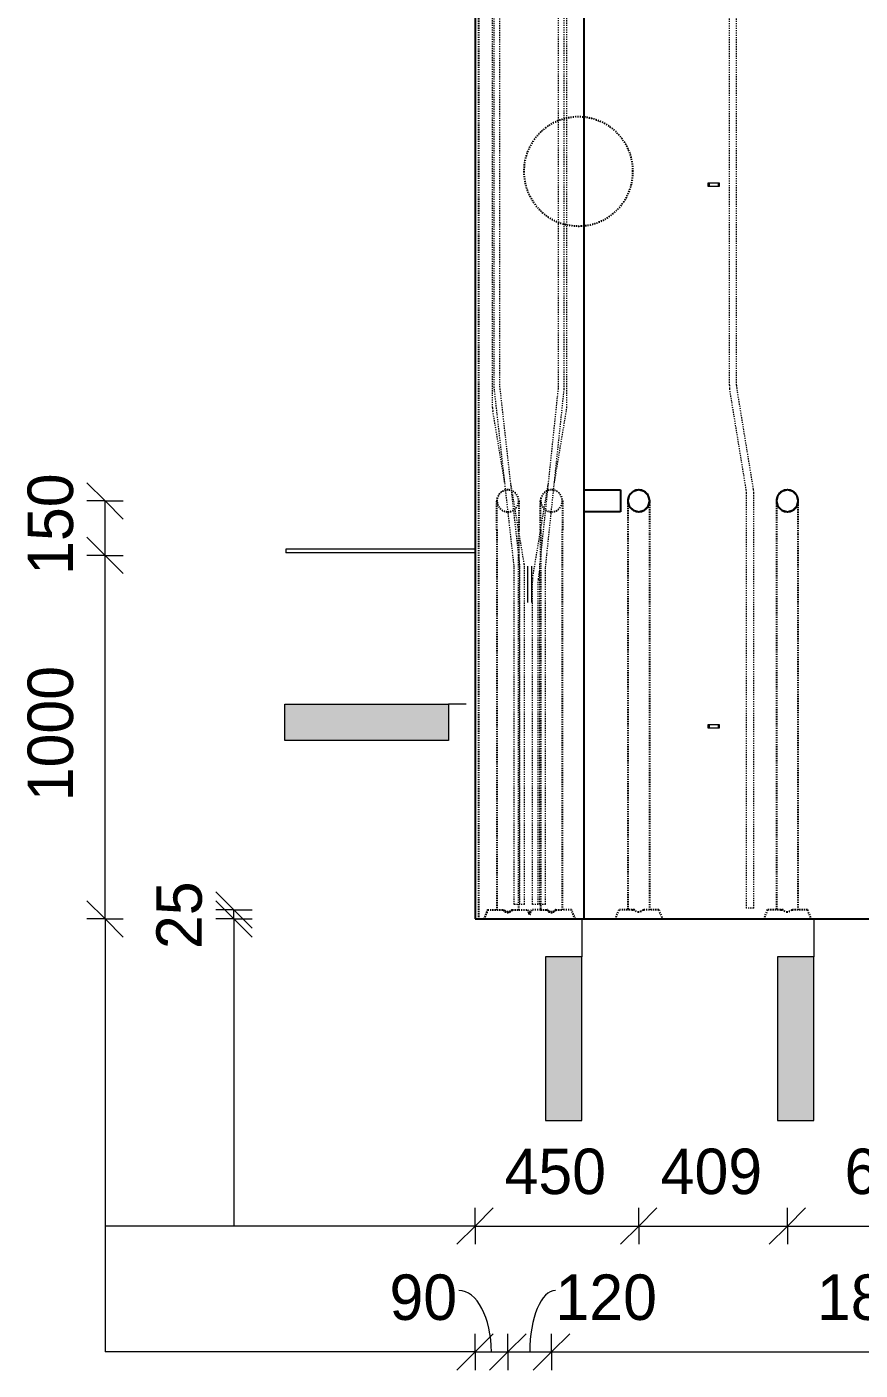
# Model space of a CAD drawing. Header units: millimetres. Extents: x 4007 to 19341, y -2650 to 9233.
# Drawn here: x 7607 to 9897, y -2636 to 1059 of the extents above; entities that cross this region are included whole.
import ezdxf

# ---------------------------------------------------------------- set-up
doc = ezdxf.new("R2010")
doc.units = ezdxf.units.MM
doc.linetypes.add('Dash', pattern=[6.36, 3.18, -3.18])
for name, color, linetype, lineweight in [('A-ANNO-DIMS', 211, 'Continuous', 9), ('A-ANNO-DIMS-50', 211, 'Continuous', 9), ('A-DETL-MBND', 5, 'Continuous', 18), ('A-GENM', 13, 'Continuous', 18), ('A-WALL', 113, 'Continuous', 25), ('A-WALL-HDLN', 110, 'Dash', 25), ('G-ANNO-SYMB', 111, 'Continuous', 9), ('S-RBAR', 171, 'Continuous', 18)]:
    doc.layers.add(name, color=color, linetype=linetype, lineweight=lineweight)
doc.styles.add('Nirmala UI Semilight', font='NirmalaS.ttf', dxfattribs={"height": 125})
doc.dimstyles.new('Arrow_Filled_-_2_5_NI_UI', dxfattribs={"dimscale": 304.8, "dimtxt": 130.920493, "dimasz": 0.328084, "dimexe": 0.164042, "dimexo": 0.0625, "dimgap": 0.164042, "dimtad": 1, "dimdec": 0, "dimzin": 0, "dimdsep": 46, "dimtxsty": 'Nirmala UI Semilight', "dimblk1": 'OBLIQUE', "dimblk2": 'OBLIQUE', "dimsah": 1, "dimcen": 0.09, "dimazin": 0, "dimtfac": 1, "dimtdec": 4, "dimtix": 1, "dimtmove": 0, "dimatfit": 3, "dimfxl": 0.164042, "dimfxlon": 1, "dimtvp": 1, "dimtolj": 1, "dimtzin": 0, "dimarcsym": 2})
doc.dimstyles.new('Arrow_Filled_-_2_5_NI_UI_1', dxfattribs={"dimscale": 304.8, "dimtxt": 130.920493, "dimasz": 0.328084, "dimexe": 0.164042, "dimexo": 0.0625, "dimgap": 0.164042, "dimtad": 1, "dimdec": 0, "dimzin": 0, "dimdsep": 46, "dimtxsty": 'Nirmala UI Semilight', "dimblk1": 'OBLIQUE', "dimblk2": 'OBLIQUE', "dimsah": 1, "dimcen": 0.09, "dimazin": 0, "dimtfac": 1, "dimtdec": 4, "dimtix": 1, "dimtmove": 1, "dimatfit": 3, "dimfxl": 0.164042, "dimfxlon": 1, "dimtvp": 1, "dimtolj": 1, "dimtzin": 0, "dimarcsym": 2})

# ---------------------------------------------------------------- blocks, each defined once
blk = doc.blocks.new('12_7Ø_ Lifting Insert_COLUMN - 12_9Ø Lifting insert-V1-Elevation Front')
at = {"layer": 'A-GENM', "flags": 128}
for points in [[(8982.5, 2170), (8982.5, 2170), (8982.5, 2169.8), (8982.5, 2169.6), (8982.5, 2169.4), (8982.5, 2169), (8982.5, 2168.6), (8982.5, 2168.1), (8982.5, 2167.5), (8982.5, 2166.8), (8982.5, 2166.1), (8982.5, 2165.2), (8982.5, 2164.3), (8982.5, 2163.4), (8982.5, 2162.4), (8982.5, 2161.3), (8982.5, 2160.1), (8982.5, 2158.9), (8982.5, 2157.6), (8982.5, 2156.2), (8982.5, 2154.8), (8982.5, 2153.4), (8982.5, 2151.9), (8982.5, 2150.3), (8982.5, 2148.7), (8982.5, 2147), (8982.5, 2145.3), (8982.5, 2143.6), (8982.5, 2141.8), (8982.5, 2140), (8982.5, 2138.1), (8982.5, 2136.2), (8982.5, 2134.3), (8982.5, 2132.4), (8982.5, 2130.5), (8982.5, 2128.5), (8982.5, 2126.5), (8982.5, 2124.5), (8982.5, 2122.5), (8982.5, 2120.5), (8982.5, 2118.5), (8982.5, 2116.5), (8982.5, 2114.6), (8982.5, 2112.6), (8982.5, 2110.6), (8982.5, 2108.6), (8982.5, 2106.7), (8982.5, 2104.8), (8982.5, 2102.9), (8982.5, 2101), (8982.5, 2099.2), (8982.5, 2097.4), (8982.5, 2095.6), (8982.5, 2093.9), (8982.5, 2092.2), (8982.5, 2090.6), (8982.5, 2089), (8982.5, 2087.4), (8982.5, 2085.9), (8982.5, 2084.5), (8982.5, 2083.1), (8982.5, 2081.8), (8982.5, 2080.5), (8982.5, 2079.4), (8982.5, 2078.2), (8982.5, 2077.2), (8982.5, 2076.2), (8982.5, 2075.2), (8982.5, 2074.4), (8982.5, 2073.6), (8982.5, 2072.9), (8982.5, 2072.3), (8982.5, 2071.7), (8982.5, 2071.2), (8982.5, 2070.8), (8982.5, 2070.5), (8982.5, 2070.3), (8982.5, 2070.1), (8982.5, 2070), (8982.5, 2070)], [(8995.2, 2070), (8995.2, 2070), (8995.2, 2070.2), (8995.2, 2070.4), (8995.2, 2070.6), (8995.2, 2071), (8995.2, 2071.4), (8995.2, 2071.9), (8995.2, 2072.5), (8995.2, 2073.2), (8995.2, 2073.9), (8995.2, 2074.8), (8995.2, 2075.7), (8995.2, 2076.6), (8995.2, 2077.6), (8995.2, 2078.7), (8995.2, 2079.9), (8995.2, 2081.1), (8995.2, 2082.4), (8995.2, 2083.8), (8995.2, 2085.2), (8995.2, 2086.6), (8995.2, 2088.1), (8995.2, 2089.7), (8995.2, 2091.3), (8995.2, 2093), (8995.2, 2094.7), (8995.2, 2096.4), (8995.2, 2098.2), (8995.2, 2100), (8995.2, 2101.9), (8995.2, 2103.8), (8995.2, 2105.7), (8995.2, 2107.6), (8995.2, 2109.5), (8995.2, 2111.5), (8995.2, 2113.5), (8995.2, 2115.5), (8995.2, 2117.5), (8995.2, 2119.5), (8995.2, 2121.5), (8995.2, 2123.5), (8995.2, 2125.4), (8995.2, 2127.4), (8995.2, 2129.4), (8995.2, 2131.4), (8995.2, 2133.3), (8995.2, 2135.2), (8995.2, 2137.1), (8995.2, 2139), (8995.2, 2140.8), (8995.2, 2142.6), (8995.2, 2144.4), (8995.2, 2146.1), (8995.2, 2147.8), (8995.2, 2149.4), (8995.2, 2151), (8995.2, 2152.6), (8995.2, 2154.1), (8995.2, 2155.5), (8995.2, 2156.9), (8995.2, 2158.2), (8995.2, 2159.5), (8995.2, 2160.6), (8995.2, 2161.8), (8995.2, 2162.8), (8995.2, 2163.8), (8995.2, 2164.8), (8995.2, 2165.6), (8995.2, 2166.4), (8995.2, 2167.1), (8995.2, 2167.7), (8995.2, 2168.3), (8995.2, 2168.8), (8995.2, 2169.2), (8995.2, 2169.5), (8995.2, 2169.7), (8995.2, 2169.9), (8995.2, 2170), (8995.2, 2170)]]:
    blk.add_lwpolyline(points, dxfattribs=at)
blk = doc.blocks.new('RR spread anchor face based - RR-SA-2_5-150-1726819-Elevation Front')
at = {"layer": 'A-GENM'}
for p, q in [((9479.8, 630), (9482.3, 630)), ((9479.8, 620), (9479.8, 630)), ((9482.3, 630), (9507.3, 630)), ((9482.3, 630), (9482.3, 620)), ((9507.3, 630), (9509.8, 630)), ((9507.3, 630), (9507.3, 620)), ((9509.8, 630), (9509.8, 620)), ((9482.3, 620), (9479.8, 620)), ((9507.3, 620), (9482.3, 620)), ((9509.8, 620), (9507.3, 620))]:
    blk.add_line(p, q, dxfattribs=at)
blk = doc.blocks.new('Detail View - M_Section Tail - Filled Horizontal-14034-Elevation Front')
at = {"layer": 'G-ANNO-SYMB'}
blk.add_hatch(color=256, dxfattribs=at).paths.add_polyline_path([(8766.1, 3635.6), (8766.1, 3735.6), (8316.1, 3735.6), (8316.1, 3635.6)])
for p, q in [((8316.1, 3635.6), (8316.1, 3735.6)), ((8316.1, 3735.6), (8766.1, 3735.6)), ((8766.1, 3735.6), (8766.1, 3635.6)), ((8766.1, 3635.6), (8316.1, 3635.6))]:
    blk.add_line(p, q, dxfattribs=at)
blk = doc.blocks.new('DIMBLOCK78-Elevation Front')
at = {"layer": 'A-ANNO-DIMS-50'}
for p, q in [((7821.6, -395), (7771.6, -345)), ((7821.6, -395), (7771.6, -395)), ((7821.6, -1395), (7821.6, -395)), ((7821.6, -395), (7871.6, -445)), ((7821.6, -395), (7871.6, -395)), ((7821.6, -1395), (7771.6, -1345)), ((7821.6, -1395), (7771.6, -1395)), ((7821.6, -1395), (7871.6, -1445)), ((7821.6, -1395), (7871.6, -1395))]:
    blk.add_line(p, q, dxfattribs=at)
at = {"layer": 'A-ANNO-DIMS-50', "color": 0, "insert": (7608.6, -1071.1), "char_height": 125, "width": 422.754, "attachment_point": 1, "rotation": 90, "line_spacing_factor": 1.142579, "style": 'Nirmala UI Semilight'}
blk.add_mtext('1000', dxfattribs=at)
blk = doc.blocks.new('_Oblique')
at = {"color": 0, "linetype": 'ByBlock', "lineweight": -2}
blk.add_line((-0.5, -0.5), (0.5, 0.5), dxfattribs=at)
blk = doc.blocks.new('DIMBLOCK79-Elevation Front')
at = {"layer": 'A-ANNO-DIMS-50'}
for p, q in [((7821.6, -245), (7771.6, -195)), ((7821.6, -245), (7771.6, -245)), ((7821.6, -395), (7821.6, -245)), ((7821.6, -245), (7871.6, -295)), ((7821.6, -245), (7871.6, -245)), ((7821.6, -395), (7771.6, -345)), ((7821.6, -395), (7771.6, -395)), ((7821.6, -395), (7871.6, -445)), ((7821.6, -395), (7871.6, -395))]:
    blk.add_line(p, q, dxfattribs=at)
at = {"layer": 'A-ANNO-DIMS-50', "color": 0, "insert": (7608.6, -448.5), "char_height": 125, "width": 308.496, "attachment_point": 1, "rotation": 90, "line_spacing_factor": 1.142579, "style": 'Nirmala UI Semilight'}
blk.add_mtext('150', dxfattribs=at)
blk = doc.blocks.new('DIMBLOCK80-Elevation Front')
at = {"layer": 'A-ANNO-DIMS-50'}
for p, q in [((8175.7, -1370), (8125.7, -1320)), ((8175.7, -1395), (8125.7, -1345)), ((8175.7, -1370), (8125.7, -1370)), ((8175.7, -1395), (8125.7, -1395)), ((8175.7, -1395), (8175.7, -1370)), ((8175.7, -1370), (8225.7, -1420)), ((8175.7, -1370), (8225.7, -1370)), ((8175.7, -1395), (8225.7, -1445)), ((8175.7, -1395), (8225.7, -1395))]:
    blk.add_line(p, q, dxfattribs=at)
at = {"layer": 'A-ANNO-DIMS-50', "color": 0, "insert": (7962.6, -1477.7), "char_height": 125, "width": 228.516, "attachment_point": 1, "rotation": 90, "line_spacing_factor": 1.142579, "style": 'Nirmala UI Semilight'}
blk.add_mtext('25', dxfattribs=at)
blk = doc.blocks.new('DIMBLOCK81-Elevation Front')
at = {"layer": 'A-ANNO-DIMS-50'}
for p, q in [((8838.8, -2239.6), (8888.8, -2189.6)), ((8838.8, -2239.6), (8838.8, -2189.6)), ((9288.8, -2239.6), (9338.8, -2189.6)), ((9288.8, -2239.6), (9288.8, -2189.6)), ((8838.8, -2239.6), (8788.8, -2289.6)), ((8838.8, -2239.6), (9288.8, -2239.6)), ((8838.8, -2239.6), (8838.8, -2289.6)), ((9288.8, -2239.6), (9238.8, -2289.6)), ((9288.8, -2239.6), (9288.8, -2289.6))]:
    blk.add_line(p, q, dxfattribs=at)
at = {"layer": 'A-ANNO-DIMS-50', "color": 0, "insert": (8919.8, -2026.6), "char_height": 125, "width": 345.63, "attachment_point": 1, "line_spacing_factor": 1.142579, "style": 'Nirmala UI Semilight'}
blk.add_mtext('450', dxfattribs=at)
blk = doc.blocks.new('DIMBLOCK82-Elevation Front')
at = {"layer": 'A-ANNO-DIMS-50'}
for p, q in [((9288.8, -2239.6), (9338.8, -2189.6)), ((9288.8, -2239.6), (9288.8, -2189.6)), ((9697.3, -2239.6), (9747.3, -2189.6)), ((9697.3, -2239.6), (9697.3, -2189.6)), ((9288.8, -2239.6), (9238.8, -2289.6)), ((9288.8, -2239.6), (9697.3, -2239.6)), ((9288.8, -2239.6), (9288.8, -2289.6)), ((9697.3, -2239.6), (9647.3, -2289.6)), ((9697.3, -2239.6), (9697.3, -2289.6))]:
    blk.add_line(p, q, dxfattribs=at)
at = {"layer": 'A-ANNO-DIMS-50', "color": 0, "insert": (9349, -2026.6), "char_height": 125, "width": 345.63, "attachment_point": 1, "line_spacing_factor": 1.142579, "style": 'Nirmala UI Semilight'}
blk.add_mtext('409', dxfattribs=at)
blk = doc.blocks.new('DIMBLOCK83-Elevation Front')
at = {"layer": 'A-ANNO-DIMS-50'}
for p, q in [((9697.3, -2239.6), (9747.3, -2189.6)), ((9697.3, -2239.6), (9697.3, -2189.6)), ((10297.3, -2239.6), (10347.3, -2189.6)), ((10297.3, -2239.6), (10297.3, -2189.6)), ((9697.3, -2239.6), (9647.3, -2289.6)), ((9697.3, -2239.6), (10297.3, -2239.6)), ((9697.3, -2239.6), (9697.3, -2289.6)), ((10297.3, -2239.6), (10247.3, -2289.6)), ((10297.3, -2239.6), (10297.3, -2289.6))]:
    blk.add_line(p, q, dxfattribs=at)
at = {"layer": 'A-ANNO-DIMS-50', "color": 0, "insert": (9854.5, -2026.6), "char_height": 125, "width": 342.774, "attachment_point": 1, "line_spacing_factor": 1.142579, "style": 'Nirmala UI Semilight'}
blk.add_mtext('600', dxfattribs=at)
blk = doc.blocks.new('DIMBLOCK86-Elevation Front')
at = {"layer": 'A-ANNO-DIMS-50'}
for p, q in [((8838.8, -2585.8), (8888.8, -2535.8)), ((8838.8, -2585.8), (8838.8, -2535.8)), ((8928.9, -2585.8), (8978.9, -2535.8)), ((8928.9, -2585.8), (8928.9, -2535.8)), ((8838.8, -2585.8), (8788.8, -2635.8)), ((8838.8, -2585.8), (8928.9, -2585.8)), ((8838.8, -2585.8), (8838.8, -2635.8)), ((8928.9, -2585.8), (8878.9, -2635.8)), ((8928.9, -2585.8), (8928.9, -2635.8))]:
    blk.add_line(p, q, dxfattribs=at)
blk.add_ellipse((8793.9, -2585.8), major_axis=(0, 169), ratio=0.532077, start_param=4.712389, end_param=6.283185, dxfattribs=at)
at = {"layer": 'A-ANNO-DIMS-50', "color": 0, "insert": (8603.5, -2372.7), "char_height": 125, "width": 228.516, "attachment_point": 1, "line_spacing_factor": 1.142579, "style": 'Nirmala UI Semilight'}
blk.add_mtext('90', dxfattribs=at)
blk = doc.blocks.new('DIMBLOCK87-Elevation Front')
at = {"layer": 'A-ANNO-DIMS-50'}
for p, q in [((8928.9, -2585.8), (8978.9, -2535.8)), ((8928.9, -2585.8), (8928.9, -2535.8)), ((9048.9, -2585.8), (9098.9, -2535.8)), ((9048.9, -2585.8), (9048.9, -2535.8)), ((8928.9, -2585.8), (8878.9, -2635.8)), ((8928.9, -2585.8), (9048.9, -2585.8)), ((8928.9, -2585.8), (8928.9, -2635.8)), ((9048.9, -2585.8), (8998.9, -2635.8)), ((9048.9, -2585.8), (9048.9, -2635.8))]:
    blk.add_line(p, q, dxfattribs=at)
blk.add_ellipse((9059.9, -2585.8), major_axis=(0, 169), ratio=0.419935, start_param=0, end_param=1.570796, dxfattribs=at)
at = {"layer": 'A-ANNO-DIMS-50', "color": 0, "insert": (9059.9, -2372.7), "char_height": 125, "width": 308.496, "attachment_point": 1, "line_spacing_factor": 1.142579, "style": 'Nirmala UI Semilight'}
blk.add_mtext('120', dxfattribs=at)
blk = doc.blocks.new('DIMBLOCK88-Elevation Front')
at = {"layer": 'A-ANNO-DIMS-50'}
for p, q in [((9048.9, -2585.8), (9098.9, -2535.8)), ((9048.9, -2585.8), (9048.9, -2535.8)), ((10855.8, -2585.8), (10905.8, -2535.8)), ((10855.8, -2585.8), (10855.8, -2535.8)), ((9048.9, -2585.8), (8998.9, -2635.8)), ((9048.9, -2585.8), (10855.8, -2585.8)), ((9048.9, -2585.8), (9048.9, -2635.8)), ((10855.8, -2585.8), (10805.8, -2635.8)), ((10855.8, -2585.8), (10855.8, -2635.8))]:
    blk.add_line(p, q, dxfattribs=at)
at = {"layer": 'A-ANNO-DIMS-50', "color": 0, "insert": (9778.6, -2372.7), "char_height": 125, "width": 417.041, "attachment_point": 1, "line_spacing_factor": 1.142579, "style": 'Nirmala UI Semilight'}
blk.add_mtext('1807', dxfattribs=at)

msp = doc.modelspace()

# ---------------------------------------------------------------- linework, layer by layer
at = {"layer": 'A-DETL-MBND'}
for p, q in [((7821.6, -1395), (7821.6, -2585.8)), ((8175.7, -1395), (8175.7, -2239.6)), ((8838.8, -2239.6), (7821.6, -2239.6)), ((8838.8, -2585.8), (7821.6, -2585.8))]:
    msp.add_line(p, q, dxfattribs=at)
at = {"layer": 'A-WALL'}
for p, q in [((8838.8, 3660), (8838.8, -1395)), ((9138.8, -1395), (9138.8, 3040)), ((9138.8, -215), (9238.8, -215)), ((9238.8, -215), (9238.8, -275)), ((9238.8, -275), (9138.8, -275)), ((8838.8, -1395), (10855.8, -1395))]:
    msp.add_line(p, q, dxfattribs=at)
at = {"layer": 'A-WALL', "flags": 128}
for points in [[(9288.8, -215), (9273.8, -219), (9262.8, -230.1), (9258.8, -245)], [(9318.8, -245), (9314.8, -230), (9303.7, -219), (9288.8, -215)], [(9697.3, -215), (9682.3, -219), (9671.3, -230.1), (9667.3, -245)], [(9727.3, -245), (9723.3, -230), (9712.2, -219), (9697.3, -215)], [(9258.8, -245), (9262.8, -260), (9273.9, -271), (9288.8, -275)], [(9288.8, -275), (9303.8, -271), (9314.8, -259.9), (9318.8, -245)], [(9318.8, -250.1), (9318.8, -245.1), (9318.8, -245)], [(9667.3, -245), (9671.3, -260), (9682.4, -271), (9697.3, -275)], [(9697.3, -275), (9712.3, -271), (9723.3, -259.9), (9727.3, -245)], [(9727.3, -250.1), (9727.3, -245.1), (9727.3, -245)]]:
    msp.add_lwpolyline(points, dxfattribs=at)
at = {"layer": 'A-WALL'}
for centre, start, end in [((9288.8, -245), 120.8303, 149.6053), ((9288.8, -245), 90.7225, 119.4223), ((9288.8, -245), 61.0187, 89.2664), ((9288.8, -245), 30.8311, 59.6045), ((9697.3, -245), 120.8303, 149.6053), ((9697.3, -245), 90.7225, 119.4223), ((9697.3, -245), 61.0187, 89.2664), ((9697.3, -245), 30.8311, 59.6045), ((9288.8, -245), 150.6728, 179.6194), ((9288.8, -245), 180.4246, 209.7233), ((9288.8, -245), 0.3778, 29.7706), ((9288.8, -245), 330.719, 359.5722), ((9697.3, -245), 150.6728, 179.6194), ((9697.3, -245), 180.4246, 209.7233), ((9697.3, -245), 0.3778, 29.7706), ((9697.3, -245), 330.719, 359.5722), ((9288.8, -245), 210.813, 239.6231), ((9288.8, -245), 241.0171, 269.268), ((9288.8, -245), 270.7209, 299.4239), ((9288.8, -245), 300.812, 329.6241), ((9697.3, -245), 210.813, 239.6231), ((9697.3, -245), 241.0171, 269.268), ((9697.3, -245), 270.7209, 299.4239), ((9697.3, -245), 300.812, 329.6241)]:
    msp.add_arc(centre, 30, start, end, dxfattribs=at)
at = {"layer": 'A-WALL-HDLN'}
for p, q in [((8848.8, -1395), (8848.8, 3650)), ((8898.9, -325), (8898.9, -1370)), ((8958.9, -328), (8958.9, -325)), ((8958.9, -394), (8958.9, -328.6)), ((9018.9, -325), (9018.9, -325.4)), ((9018.9, -326), (9018.9, -402.4)), ((9078.9, -1370), (9078.9, -325)), ((9258.8, -335), (9258.8, -1370)), ((9318.8, -1370), (9318.8, -335)), ((9667.3, -335), (9667.3, -1370)), ((9727.3, -1370), (9727.3, -335)), ((8958.9, -1370), (8958.9, -394.9)), ((9018.9, -403.4), (9018.9, -1370)), ((8873.5, -1370), (8863.5, -1395)), ((8863.7, -1395), (8873.7, -1370)), ((8873.5, -1370), (8898.8, -1370)), ((8898.8, -1370), (8916.5, -1370)), ((8916.5, -1370), (8917.7, -1370)), ((8916.6, -1370), (8917.7, -1370)), ((8940.2, -1370), (8941, -1370)), ((8940.2, -1370), (8941, -1370)), ((8941.1, -1370), (8958.8, -1370)), ((8958.8, -1370), (8983.5, -1370)), ((8983.5, -1370), (8983.7, -1370)), ((8988.8, -1383.3), (8983.5, -1370)), ((8983.7, -1370), (8988.7, -1382.5)), ((8988.7, -1382.5), (8993.7, -1370)), ((8994.1, -1370), (8988.8, -1383.3)), ((8994, -1370), (8993.7, -1370)), ((9018.8, -1370), (8994.1, -1370)), ((9018.8, -1370), (9036.5, -1370)), ((9036.5, -1370), (9037.7, -1370)), ((9037.7, -1370), (9036.6, -1370)), ((9060.2, -1370), (9061, -1370)), ((9061, -1370), (9060.2, -1370)), ((9061.1, -1370), (9078.8, -1370)), ((9104.1, -1370), (9078.8, -1370)), ((9113.7, -1395), (9103.7, -1370)), ((9114.1, -1395), (9104.1, -1370)), ((9233.8, -1370), (9223.8, -1395)), ((9276.8, -1370), (9233.8, -1370)), ((9270.2, -1370), (9276.8, -1370)), ((9300.8, -1370), (9307.4, -1370)), ((9343.8, -1370), (9300.8, -1370)), ((9343.8, -1370), (9353.8, -1395)), ((9642.3, -1370), (9632.3, -1395)), ((9685.3, -1370), (9642.3, -1370)), ((9678.7, -1370), (9685.3, -1370)), ((9709.3, -1370), (9715.9, -1370)), ((9752.3, -1370), (9709.3, -1370)), ((9752.3, -1370), (9762.3, -1395))]:
    msp.add_line(p, q, dxfattribs=at)
at = {"layer": 'A-WALL-HDLN', "flags": 128}
for points in [[(8898.9, -325), (8898.9, -299.7), (8898.9, -277), (8898.9, -259.3), (8898.9, -248.2), (8898.9, -245)], [(8958.9, -245), (8958.9, -249.1), (8958.9, -261), (8958.9, -279.4), (8958.9, -302.5), (8958.9, -325)], [(9018.9, -325), (9018.9, -299.7), (9018.9, -277), (9018.9, -259.3), (9018.9, -248.2), (9018.9, -245)], [(9078.9, -245), (9078.9, -249.1), (9078.9, -261), (9078.9, -279.4), (9078.9, -302.5), (9078.9, -325)], [(9258.8, -245.4), (9258.8, -249.1), (9258.8, -261), (9258.8, -279.7), (9258.8, -303.4), (9258.8, -330), (9258.8, -335)], [(9318.8, -335), (9318.8, -308.1), (9318.8, -283.7), (9318.8, -264), (9318.8, -250.7), (9318.8, -250.1)], [(9667.3, -245.4), (9667.3, -249.1), (9667.3, -261), (9667.3, -279.7), (9667.3, -303.4), (9667.3, -330), (9667.3, -335)], [(9727.3, -335), (9727.3, -308.1), (9727.3, -283.7), (9727.3, -264), (9727.3, -250.7), (9727.3, -250.1)], [(8916.2, -1370), (8919.3, -1373), (8922.4, -1375.3), (8925.7, -1376.6), (8928.9, -1377)], [(8916.5, -1370), (8919.5, -1372.8), (8922.5, -1374.9), (8925.7, -1376.1), (8928.8, -1376.5), (8932, -1376.1), (8935.1, -1374.9), (8938.1, -1372.8), (8941.1, -1370)], [(8928.9, -1375.5), (8926.1, -1375.1), (8923.2, -1374.1), (8920.4, -1372.4), (8917.7, -1370)], [(8928.9, -1377), (8932.2, -1376.6), (8935.4, -1375.3), (8938.6, -1373), (8941.6, -1370)], [(8940.2, -1370), (8937.5, -1372.4), (8934.7, -1374.1), (8931.8, -1375.1), (8928.9, -1375.5)], [(9036.2, -1370), (9039.3, -1373), (9042.4, -1375.3), (9045.7, -1376.6), (9048.9, -1377)], [(9036.5, -1370), (9039.5, -1372.8), (9042.5, -1374.9), (9045.7, -1376.1), (9048.8, -1376.5), (9052, -1376.1), (9055.1, -1374.9), (9058.1, -1372.8), (9061.1, -1370)], [(9048.9, -1375.5), (9046.1, -1375.1), (9043.2, -1374.1), (9040.4, -1372.4), (9037.7, -1370)], [(9048.9, -1377), (9052.2, -1376.6), (9055.4, -1375.3), (9058.6, -1373), (9061.6, -1370)], [(9060.2, -1370), (9057.5, -1372.4), (9054.7, -1374.1), (9051.8, -1375.1), (9048.9, -1375.5)], [(9288.8, -1376.2), (9285.7, -1375.9), (9282.7, -1374.7), (9279.7, -1372.7), (9276.8, -1370)], [(9300.8, -1370), (9297.9, -1372.7), (9294.9, -1374.7), (9291.9, -1375.9), (9288.8, -1376.2)], [(9697.3, -1376.2), (9694.2, -1375.9), (9691.2, -1374.7), (9688.2, -1372.7), (9685.3, -1370)], [(9709.3, -1370), (9706.4, -1372.7), (9703.4, -1374.7), (9700.4, -1375.9), (9697.3, -1376.2)]]:
    msp.add_lwpolyline(points, dxfattribs=at)
at = {"layer": 'A-WALL-HDLN'}
for centre, radius, start, end in [((9122.9, 660.9), 150, 0, 180), ((9122.9, 660.9), 150, 180, 0), ((8928.9, -245), 30, 90, 270), ((8928.9, -245), 30, 270, 90), ((9048.9, -245), 30, 90, 270), ((9048.9, -245), 30, 270, 90)]:
    msp.add_arc(centre, radius, start, end, dxfattribs=at)
at = {"layer": 'G-ANNO-SYMB'}
for p, q in [((8813.9, -804.4), (8766.1, -804.4)), ((9132.2, -1393.4), (9132.2, -1498.9)), ((9769.7, -1393.4), (9769.7, -1498.9))]:
    msp.add_line(p, q, dxfattribs=at)
at = {"layer": 'S-RBAR', "linetype": 'Dash'}
for p, q in [((9537.8, 73.5), (9537.8, 3700)), ((9557.8, 73.5), (9557.8, 3700)), ((8886.7, 11.6), (8886.7, 2678.8)), ((9090.7, 11.6), (9090.7, 2678.8)), ((9068.1, 69), (9068.1, 2624.6)), ((9084.1, 69), (9084.1, 2624.6)), ((8891, 73.9), (8891, 2620)), ((8907, 73.9), (8907, 2620)), ((8891.4, 66.4), (8891, 73.9)), ((8945.8, -421.5), (8891.4, 66.4)), ((8907.3, 68.2), (8907, 73.9)), ((8961.7, -419.7), (8907.3, 68.2)), ((9017.2, -419.8), (9067.8, 63.2)), ((9033.1, -421.4), (9083.7, 61.5)), ((9067.8, 63.2), (9068.1, 69)), ((9083.7, 61.5), (9084.1, 69)), ((9584.4, -216.1), (9538.7, 63)), ((9604.1, -212.8), (9558.4, 66.3)), ((8920.6, -195.9), (8887.4, 3.7)), ((9056.8, -195.9), (9090.1, 3.7)), ((8974.1, -419.3), (8936.8, -195.5)), ((8996.9, -457.9), (9040.6, -195.4)), ((9585, -1365), (9585, -223.3)), ((9605, -1365), (9605, -223.3)), ((8946.2, -427.2), (8945.8, -421.5)), ((8946.2, -1355), (8946.2, -427.2)), ((8962.2, -427.2), (8961.7, -419.7)), ((8962.2, -1355), (8962.2, -427.2)), ((8974.7, -1355), (8974.7, -427.2)), ((9012.7, -460.6), (9016.7, -436.2)), ((9016.8, -427.2), (9017.2, -419.8)), ((9016.8, -1355), (9016.8, -427.2)), ((9032.8, -427.2), (9033.1, -421.4)), ((9032.8, -1355), (9032.8, -427.2)), ((8996.2, -1355), (8996.2, -465.8)), ((9012.2, -1355), (9012.2, -465.8)), ((8962.2, -1355), (8946.2, -1355)), ((8974.7, -1355), (8962.2, -1355)), ((9012.2, -1355), (8996.2, -1355)), ((9032.8, -1355), (9016.8, -1355)), ((9605, -1365), (9585, -1365))]:
    msp.add_line(p, q, dxfattribs=at)
at = {"layer": 'S-RBAR'}
for p, q in [((8838.8, -378), (8318.8, -378)), ((8318.8, -378), (8318.8, -388)), ((8838.8, -388), (8318.8, -388))]:
    msp.add_line(p, q, dxfattribs=at)
at = {"layer": 'S-RBAR', "linetype": 'Dash'}
for centre, radius, start, end in [((9602.8, 73.5), 65, 180, 189.3048), ((9602.8, 73.5), 45, 180, 189.3048), ((8934.7, 11.6), 48, 180, 189.4623), ((9042.7, 11.6), 48, 350.5377, 360), ((9540, -223.3), 45, 360, 9.3048), ((9540, -223.3), 65, 0, 9.3048), ((8926.7, -427.2), 48, 0, 9.4623), ((9044.2, -465.8), 48, 170.5377, 180), ((9044.2, -465.8), 32, 170.5377, 180)]:
    msp.add_arc(centre, radius, start, end, dxfattribs=at)

# ---------------------------------------------------------------- block references
at = {"layer": 'A-GENM'}
for name, p in [('RR spread anchor face based - RR-SA-2_5-150-1726819-Elevation Front', (0, 0)), ('12_7Ø_ Lifting Insert_COLUMN - 12_9Ø Lifting insert-V1-Elevation Front', (0, -2595)), ('RR spread anchor face based - RR-SA-2_5-150-1726819-Elevation Front', (0, -1490))]:
    msp.add_blockref(name, p, dxfattribs=at)
at = {"layer": 'G-ANNO-SYMB'}
msp.add_blockref('Detail View - M_Section Tail - Filled Horizontal-14034-Elevation Front', (0, -4540), dxfattribs=at)
at = {"layer": 'G-ANNO-SYMB', "extrusion": (0, 0, -1), "rotation": 90.00000000000077}
for p in [(-5396.6, -10265), (-6034.1, -10265)]:
    msp.add_blockref('Detail View - M_Section Tail - Filled Horizontal-14034-Elevation Front', p, dxfattribs=at)

# ---------------------------------------------------------------- dimensions: what is measured, and where the dimension line sits
at = {"layer": 'A-ANNO-DIMS'}
for base, p1, p2, override, picture, middle in [((7821.6, -245), (7871.6, -395), (7871.6, -245), {"dimpost": '<>', "dimfxl": 150}, 'DIMBLOCK79-Elevation Front', (7706.7, -320)), ((7821.6, -395), (7871.6, -1395), (7871.6, -395), {"dimpost": '<>', "dimfxl": 1000}, 'DIMBLOCK78-Elevation Front', (7706.7, -895)), ((8175.7, -1370), (8225.7, -1395), (8225.7, -1370), {"dimpost": '<>', "dimfxl": 25}, 'DIMBLOCK80-Elevation Front', (8061.1, -1382.5))]:
    dim = msp.add_linear_dim(base=base, p1=p1, p2=p2, angle=90, dimstyle='Arrow_Filled_-_2_5_NI_UI', override=override, dxfattribs=at)
    dim.commit()
    dim.dimension.update_dxf_attribs({"geometry": picture, "text_midpoint": middle})
for base, p1, p2, override, picture, middle in [((9288.8, -2239.6), (8838.8, -2189.6), (9288.8, -2189.6), {"dimpost": '<>', "dimfxl": 450}, 'DIMBLOCK81-Elevation Front', (9063.8, -2125.1)), ((9697.3038302, -2239.6448049), (9288.8038302, -2189.6448049), (9697.3038302, -2189.6448049), {"dimpost": '<>', "dimfxl": 408.5}, 'DIMBLOCK82-Elevation Front', (9493.0538302, -2125.0091702)), ((10297.3, -2239.6), (9697.3, -2189.6), (10297.3, -2189.6), {"dimpost": '<>', "dimfxl": 600}, 'DIMBLOCK83-Elevation Front', (9997.3, -2125)), ((10855.8, -2585.8), (9048.9, -2535.8), (10855.8, -2535.8), {"dimpost": '<>', "dimfxl": 1806.875}, 'DIMBLOCK88-Elevation Front', (9952.4, -2470.9))]:
    dim = msp.add_linear_dim(base=base, p1=p1, p2=p2, dimstyle='Arrow_Filled_-_2_5_NI_UI', override=override, dxfattribs=at)
    dim.commit()
    dim.dimension.update_dxf_attribs({"geometry": picture, "text_midpoint": middle})
for base, p1, p2, override, picture, middle in [((8928.9, -2585.8), (8838.8, -2535.8), (8928.9, -2535.8), {"dimpost": '<>', "dimfxl": 90.125}, 'DIMBLOCK86-Elevation Front', (8717.8, -2456.1)), ((9048.9, -2585.8), (8928.9, -2535.8), (9048.9, -2535.8), {"dimpost": '<>', "dimfxl": 120}, 'DIMBLOCK87-Elevation Front', (9214.2, -2456.1))]:
    dim = msp.add_linear_dim(base=base, p1=p1, p2=p2, dimstyle='Arrow_Filled_-_2_5_NI_UI_1', override=override, dxfattribs=at)
    dim.commit()
    dim.dimension.update_dxf_attribs({"geometry": picture, "text_midpoint": middle, "dimtype": 160})

doc.saveas('drawing.dxf')
